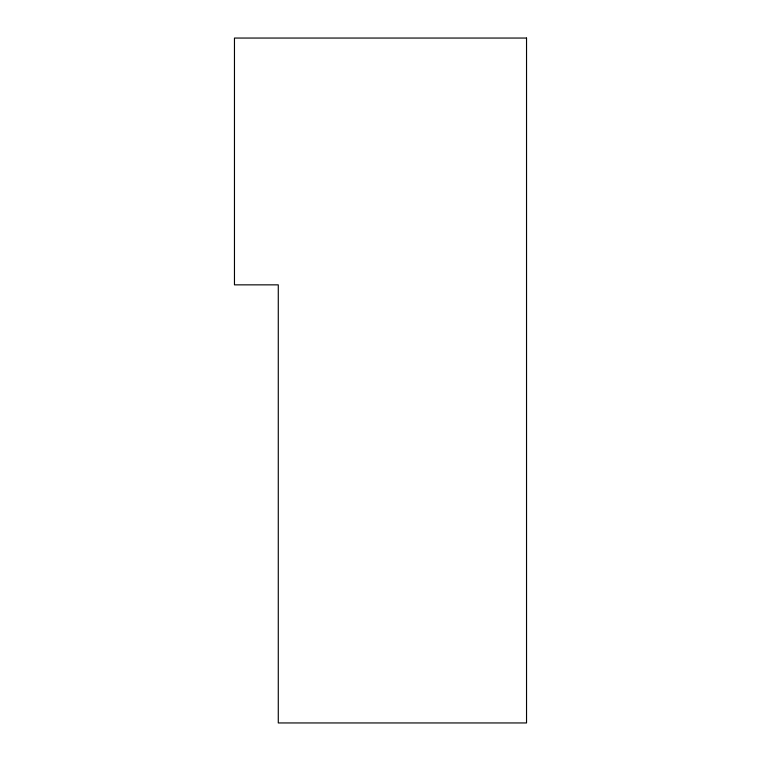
<?xml version="1.0" encoding="UTF-8"?>
<svg xmlns="http://www.w3.org/2000/svg" width="761" height="761" viewBox="0 0 761 761"><rect width="100%" height="100%" fill="white"/><g stroke="black" fill="none" stroke-linecap="round" stroke-linejoin="round"><path stroke-width="1.14" d="M526.536 38.05L234.464 38.05L234.464 284.852L278.279 284.852L278.279 722.95L526.536 722.95L526.536 38.05"/></g></svg>
